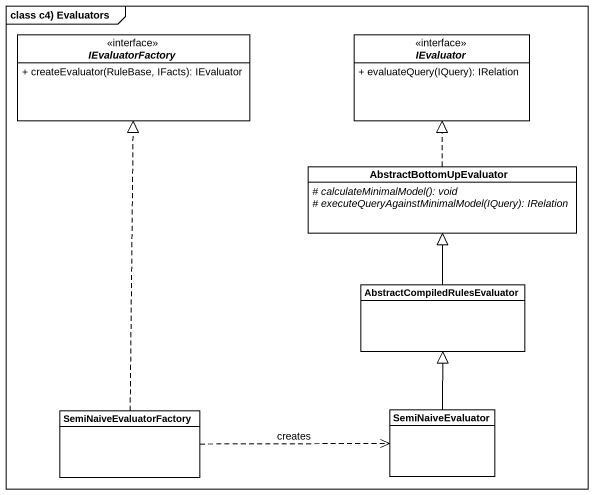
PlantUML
@startuml
mainframe class c4) Evaluators
hide circle
hide empty members
skinparam classAttributeIconSize 0
interface IEvaluatorFactory <<interface>> {
  + createEvaluator(RuleBase, IFacts): IEvaluator
}
interface IEvaluator <<interface>> {
  + evaluateQuery(IQuery): IRelation
}
class AbstractBottomUpEvaluator {
  {abstract} # calculateMinimalModel(): void
  {abstract} # executeQueryAgainstMinimalModel(IQuery): IRelation
}
class "AbstractCompiledRulesEvaluator" as AbstractCompiledRulesEvaluat
class SemiNaiveEvaluatorFactory
class SemiNaiveEvaluator
AbstractBottomUpEvaluator .up.|> IEvaluator
AbstractCompiledRulesEvaluat -up-|> AbstractBottomUpEvaluator
SemiNaiveEvaluatorFactory .up.|> IEvaluatorFactory
SemiNaiveEvaluatorFactory .right.> SemiNaiveEvaluator : creates
SemiNaiveEvaluator -up-|> AbstractCompiledRulesEvaluat
@enduml
